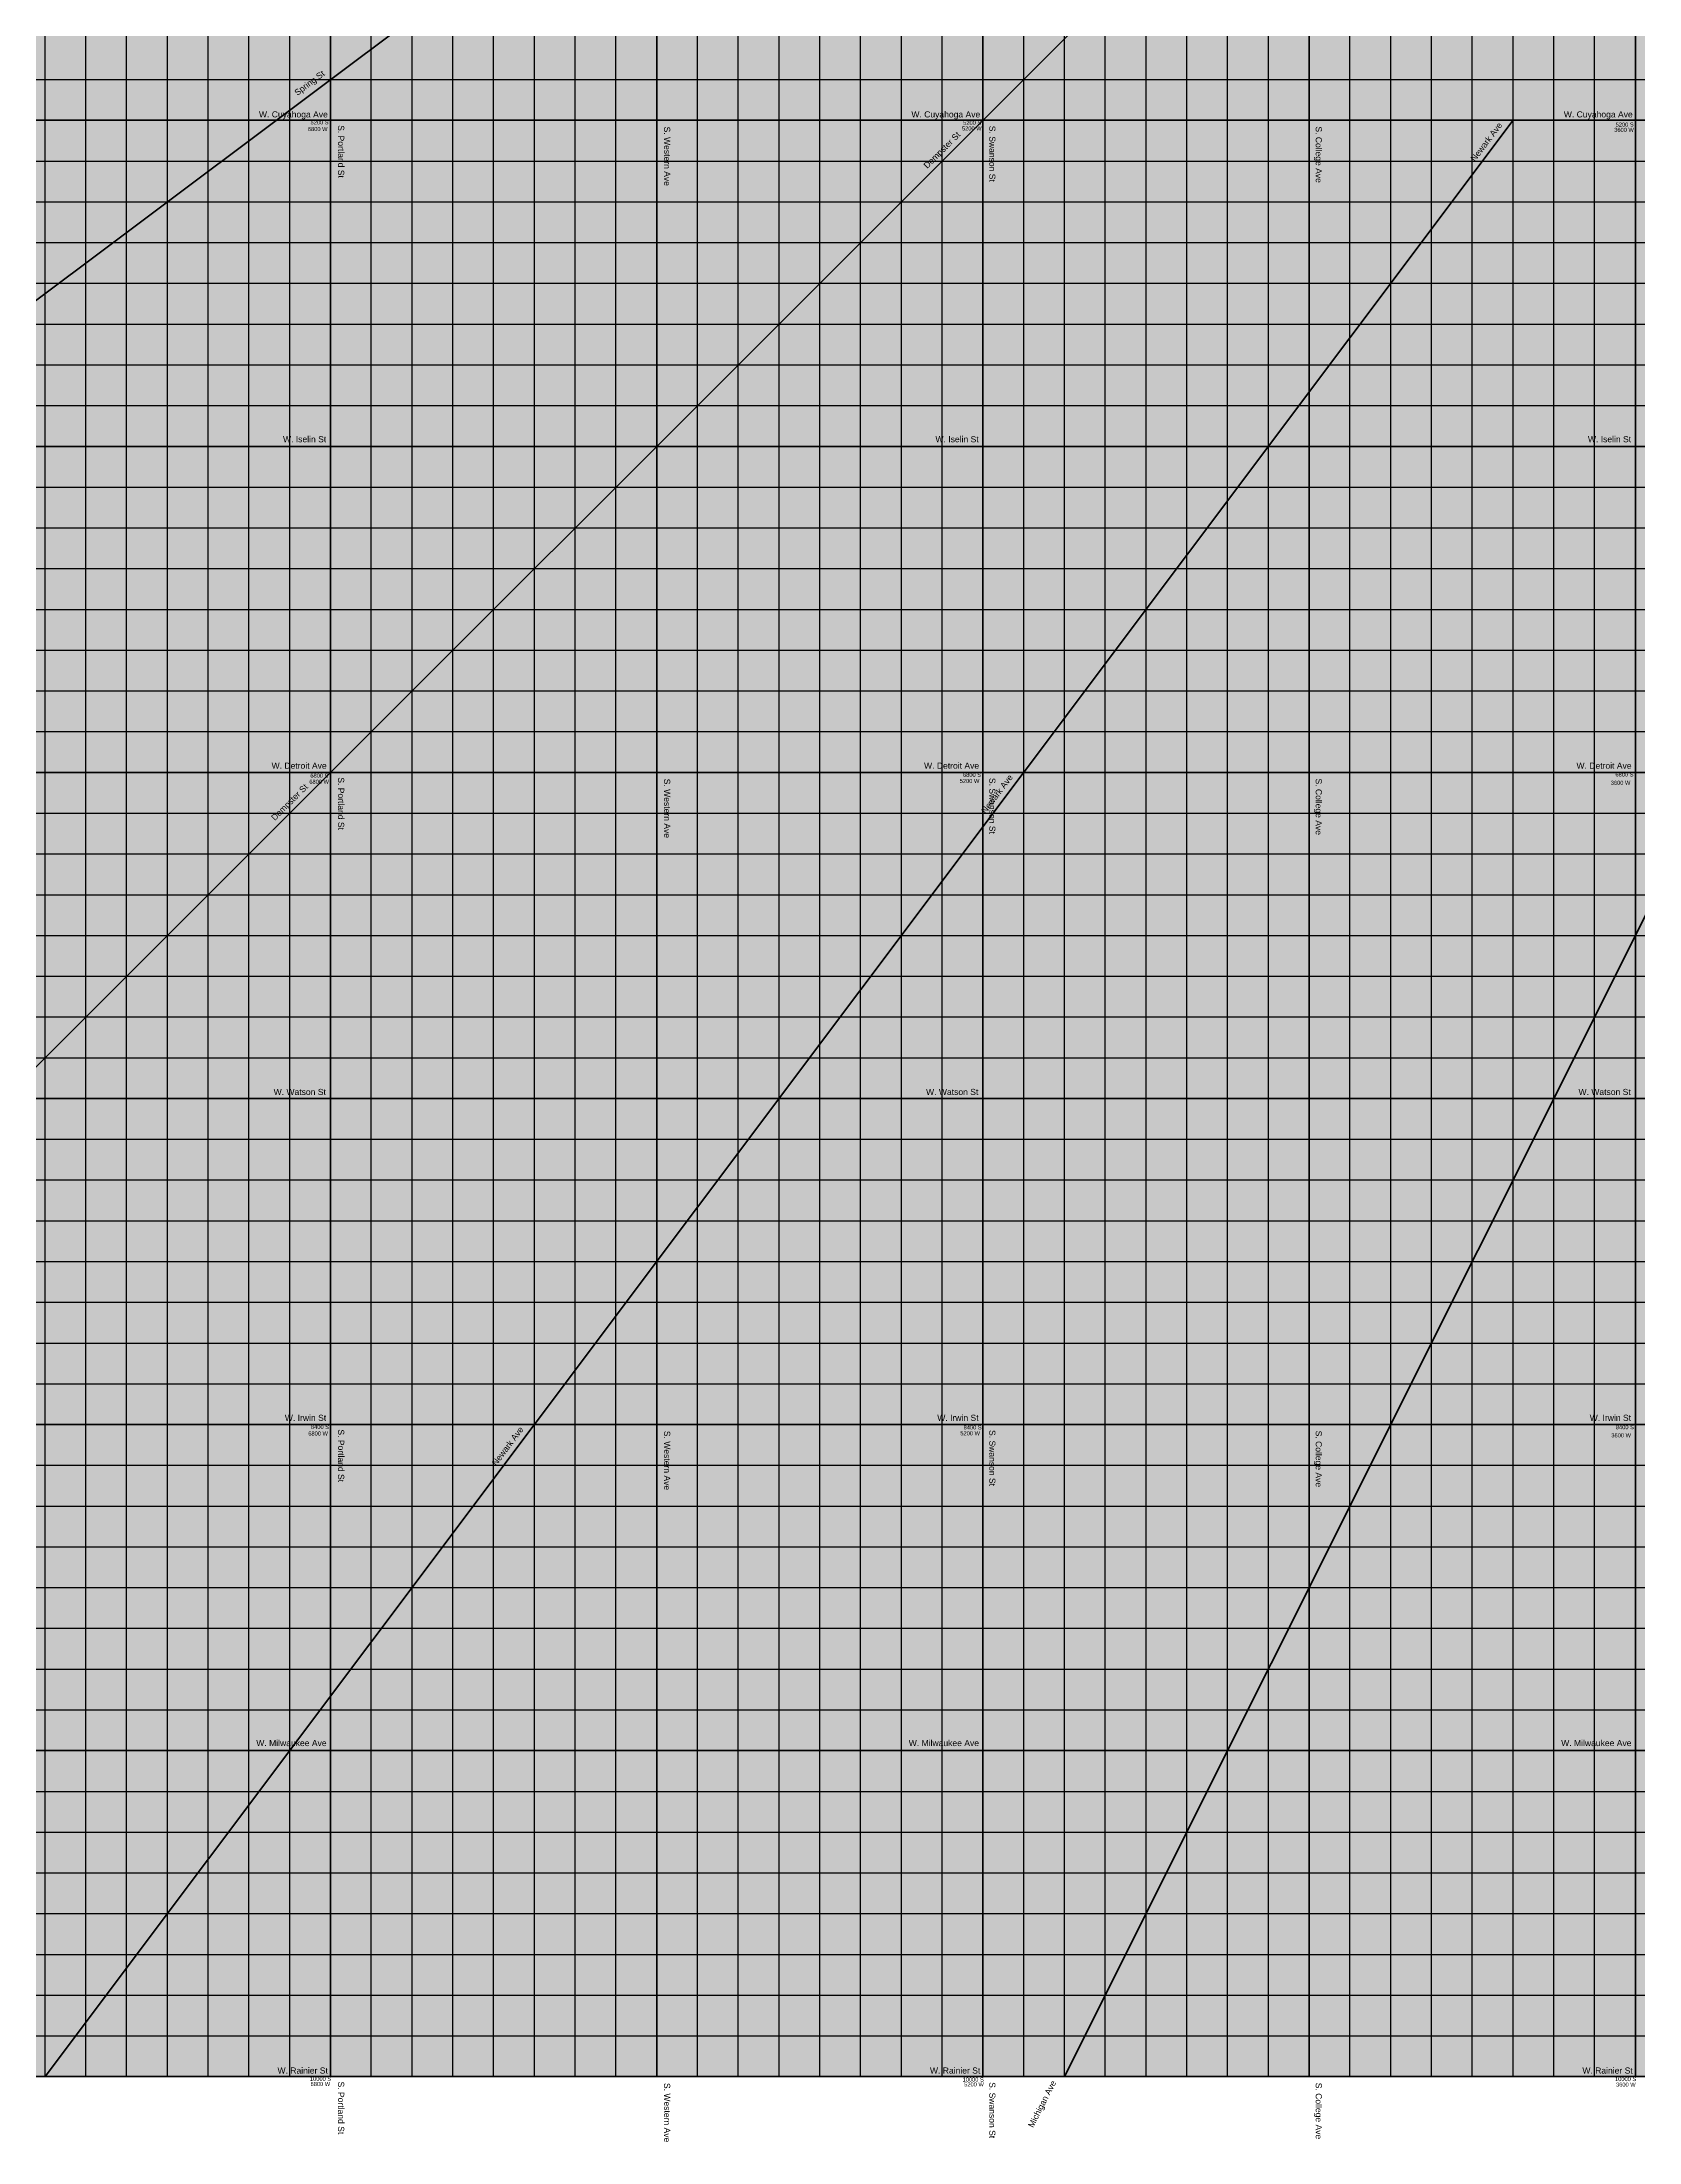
# Model space of a CAD drawing. Header units: inches. Extents: x -196 to 213, y -195 to 213.
# Drawn here: x -142.2 to -63.8, y -195.2 to -92.2 of the extents above; entities that cross this region are included whole.
import ezdxf

# ---------------------------------------------------------------- set-up
doc = ezdxf.new("R2010")
doc.units = ezdxf.units.IN
doc.header["$MEASUREMENT"] = 0
for name, color, linetype, lineweight in [('dia-major-st', 7, 'Continuous', 80), ('streets-major', 7, 'Continuous', 80), ('streets-minor', 7, 'Continuous', 30), ('text', 7, 'Continuous', 30), ('zone-mixed', 1, 'Continuous', 0)]:
    doc.layers.add(name, color=color, linetype=linetype, lineweight=lineweight)
doc.styles.get("Standard").update_dxf_attribs({"font": 'arial.ttf'})

msp = doc.modelspace()

# ---------------------------------------------------------------- hatches: boundary and pattern name
at = {"layer": 'zone-mixed', "true_color": 0xf99006, "transparency": 33554559}
h = msp.add_hatch(color=30, dxfattribs=at)
h.dxf.hatch_style = 1
h.paths.add_polyline_path([(112, 176), (48, 176), (48, 192), (32, 192), (32, 208), (-144, 208), (-144, 192), (-160, 192), (-160, 144), (-192, 144), (-192, 80), (-176, 80), (-176, 64), (-192, 64), (-192, -160), (-176, -160), (-176, -176), (-192, -176), (-192, -192), (160, -192), (160, -176), (176, -176), (176, -192), (208, -192), (208, 80), (192, 80), (192, 96), (208, 96), (208, 112), (144, 112), (144, -128), (-128, -128), (-128, 144), (112, 144)])
at = {"layer": 'zone-mixed', "transparency": 33554559}
h = msp.add_hatch(color=210, dxfattribs=at)
h.dxf.hatch_style = 1
h.paths.add_polyline_path([(144, 112), (112, 112), (112, 144), (-128, 144), (-128, -128), (144, -128)])
h.paths.add_polyline_path([(-80, -80), (-80, 96), (96, 96), (96, -80)], flags=16)
h.paths.add_polyline_path([(-48, -48), (-48, 64), (64, 64), (64, -48)], flags=0)
h.paths.add_polyline_path([(-16, -16), (-16, 32), (32, 32), (32, -16)], flags=0)
h.paths.add_polyline_path([(-8, -6), (-8, 22), (0, 22), (0, 16), (16, 16), (16, 0), (0, 0), (0, -6)], flags=0)

# ---------------------------------------------------------------- linework, layer by layer
at = {"layer": 'dia-major-st'}
for p, q in [((0, 0), (-192, -192)), ((4, 0), (-92, -192)), ((-96, -70), (-192, -142)), ((-142, -192), (-70, -96))]:
    msp.add_line(p, q, dxfattribs=at)
at = {"layer": 'streets-major'}
for p, q in [((-128, -192), (-128, 208)), ((-112, -192), (-112, 208)), ((-96, -192), (-96, 208)), ((-80, -192), (-80, 208)), ((-64, -192), (-64, 208)), ((-192, -96), (208, -96)), ((-192, -112), (208, -112)), ((-192, -128), (208, -128)), ((-192, -144), (208, -144)), ((-192, -160), (208, -160)), ((-192, -176), (208, -176)), ((-192, -192), (-92, -192)), ((-92, -192), (8, -192))]:
    msp.add_line(p, q, dxfattribs=at)
at = {"layer": 'streets-minor'}
for p, q in [((-142, -192), (-142, 208)), ((-140, -192), (-140, 208)), ((-138, -192), (-138, 208)), ((-136, -192), (-136, 208)), ((-134, -192), (-134, 208)), ((-132, -192), (-132, 208)), ((-130, -192), (-130, 208)), ((-126, -192), (-126, 208)), ((-124, -192), (-124, 208)), ((-122, -192), (-122, 208)), ((-120, -192), (-120, 208)), ((-118, -192), (-118, 208)), ((-116, -192), (-116, 208)), ((-114, -192), (-114, 208)), ((-110, -192), (-110, 208)), ((-108, -192), (-108, 208)), ((-106, -192), (-106, 208)), ((-104, -192), (-104, 208)), ((-102, -192), (-102, 208)), ((-100, -192), (-100, 208)), ((-98, -192), (-98, 208)), ((-94, -192), (-94, 208)), ((-92, -192), (-92, 208)), ((-90, -192), (-90, 208)), ((-88, -192), (-88, 208)), ((-86, -192), (-86, 208)), ((-84, -192), (-84, 208)), ((-82, -192), (-82, 208)), ((-78, -192), (-78, 208)), ((-76, -192), (-76, 208)), ((-74, -192), (-74, 208)), ((-72, -192), (-72, 208)), ((-70, -192), (-70, 208)), ((-68, -192), (-68, 208)), ((-66, -192), (-66, 208)), ((-192, -94), (208, -94)), ((-192, -98), (208, -98)), ((-192, -100), (208, -100)), ((-192, -102), (208, -102)), ((-192, -104), (208, -104)), ((-192, -106), (208, -106)), ((-192, -108), (208, -108)), ((-192, -110), (208, -110)), ((-192, -114), (208, -114)), ((-192, -116), (208, -116)), ((-192, -118), (208, -118)), ((-192, -120), (208, -120)), ((-192, -122), (208, -122)), ((-192, -124), (208, -124)), ((-192, -126), (208, -126)), ((-192, -130), (208, -130)), ((-192, -132), (208, -132)), ((-192, -134), (208, -134)), ((-192, -136), (208, -136)), ((-192, -138), (208, -138)), ((-192, -140), (208, -140)), ((-192, -142), (208, -142)), ((-192, -146), (208, -146)), ((-192, -148), (208, -148)), ((-192, -150), (208, -150)), ((-192, -152), (208, -152)), ((-192, -154), (208, -154)), ((-192, -156), (208, -156)), ((-192, -158), (208, -158)), ((-176, -162), (208, -162)), ((-176, -164), (208, -164)), ((-176, -166), (208, -166)), ((-176, -168), (208, -168)), ((-176, -170), (208, -170)), ((-176, -172), (208, -172)), ((-176, -174), (208, -174)), ((-192, -178), (160, -178)), ((-192, -180), (160, -180)), ((-192, -182), (160, -182)), ((-192, -184), (160, -184)), ((-192, -186), (160, -186)), ((-192, -188), (160, -188)), ((-192, -190), (160, -190))]:
    msp.add_line(p, q, dxfattribs=at)

# ---------------------------------------------------------------- texts
at = {"layer": 'text'}
for s, rotation, p in [('Spring St', 37, (-129.63, -94.81)), ('S. Portland St', 270, (-127.63, -96.24)), ('S. Western Ave', 270, (-111.64, -96.31)), ('Dempster St', 45, (-98.73, -98.39)), ('S. Swanson St', 270, (-95.69, -96.27)), ('S. College Ave', 270, (-79.68, -96.3)), ('Newark Ave', 53, (-71.87, -98.05)), ('Dempster St', 45, (-130.73, -130.39)), ('S. Portland St', 270, (-127.63, -128.24)), ('S. Western Ave', 270, (-111.64, -128.31)), ('Newark Ave', 53, (-95.87, -130.05)), ('S. Swanson St', 270, (-95.69, -128.27)), ('S. College Ave', 270, (-79.68, -128.3)), ('S. Portland St', 270, (-127.63, -160.24)), ('Newark Ave', 53, (-119.87, -162.05)), ('S. Western Ave', 270, (-111.64, -160.31)), ('S. Swanson St', 270, (-95.69, -160.27)), ('S. College Ave', 270, (-79.68, -160.3)), ('S. Portland St', 270, (-127.63, -192.24)), ('S. Western Ave', 270, (-111.64, -192.31)), ('S. Swanson St', 270, (-95.69, -192.27)), ('Michigan Ave', 63, (-93.54, -194.53)), ('S. College Ave', 270, (-79.68, -192.3))]:
    msp.add_text(s, height=0.3, rotation=rotation, dxfattribs=at).set_placement(p)
for s, height, p in [('W. Cuyahoga Ave', 0.3, (-131.51, -95.86)), ('W. Cuyahoga Ave', 0.3, (-99.51, -95.86)), ('W. Cuyahoga Ave', 0.3, (-67.51, -95.86)), ('6800 W', 0.2, (-129.11, -96.53)), ('5200 S', 0.2, (-128.98, -96.2)), ('5200 W', 0.2, (-97.03, -96.5)), ('5200 S', 0.2, (-96.97, -96.22)), ('3600 W', 0.2, (-65.04, -96.57)), ('5200 S', 0.2, (-64.97, -96.31)), ('W. Iselin St', 0.3, (-130.33, -111.8)), ('W. Iselin St', 0.3, (-98.33, -111.8)), ('W. Iselin St', 0.3, (-66.33, -111.8)), ('W. Detroit Ave', 0.3, (-130.89, -127.82)), ('W. Detroit Ave', 0.3, (-98.89, -127.82)), ('W. Detroit Ave', 0.3, (-66.89, -127.82)), ('6800 W', 0.2, (-129.04, -128.56)), ('6800 S', 0.2, (-128.99, -128.26)), ('5200 W', 0.2, (-97.14, -128.52)), ('6800 S', 0.2, (-96.98, -128.22)), ('3600 W', 0.2, (-65.21, -128.61)), ('6800 S', 0.2, (-64.98, -128.2)), ('W. Watson St', 0.3, (-130.79, -143.83)), ('W. Watson St', 0.3, (-98.79, -143.83)), ('W. Watson St', 0.3, (-66.79, -143.83)), ('W. Irwin St', 0.3, (-130.24, -159.82)), ('W. Irwin St', 0.3, (-98.24, -159.82)), ('W. Irwin St', 0.3, (-66.24, -159.82)), ('6800 W', 0.2, (-129.09, -160.54)), ('8400 S', 0.2, (-128.96, -160.22)), ('5200 W', 0.2, (-97.11, -160.53)), ('8400 S', 0.2, (-96.95, -160.24)), ('3600 W', 0.2, (-65.18, -160.63)), ('8400 S', 0.2, (-64.96, -160.23)), ('W. Milwaukee Ave', 0.3, (-131.64, -175.78)), ('W. Milwaukee Ave', 0.3, (-99.64, -175.78)), ('W. Milwaukee Ave', 0.3, (-67.64, -175.78)), ('W. Rainier St', 0.3, (-130.6, -191.85)), ('W. Rainier St', 0.3, (-98.6, -191.85)), ('W. Rainier St', 0.3, (-66.6, -191.85)), ('10000 S', 0.2, (-129.01, -192.21)), ('6800 W', 0.2, (-128.98, -192.46)), ('10000 S', 0.2, (-97, -192.24)), ('5200 W', 0.2, (-96.92, -192.48)), ('10000 S', 0.2, (-65, -192.22)), ('3600 W', 0.2, (-64.95, -192.49))]:
    msp.add_text(s, height=height, dxfattribs=at).set_placement(p)

doc.saveas('drawing.dxf')
